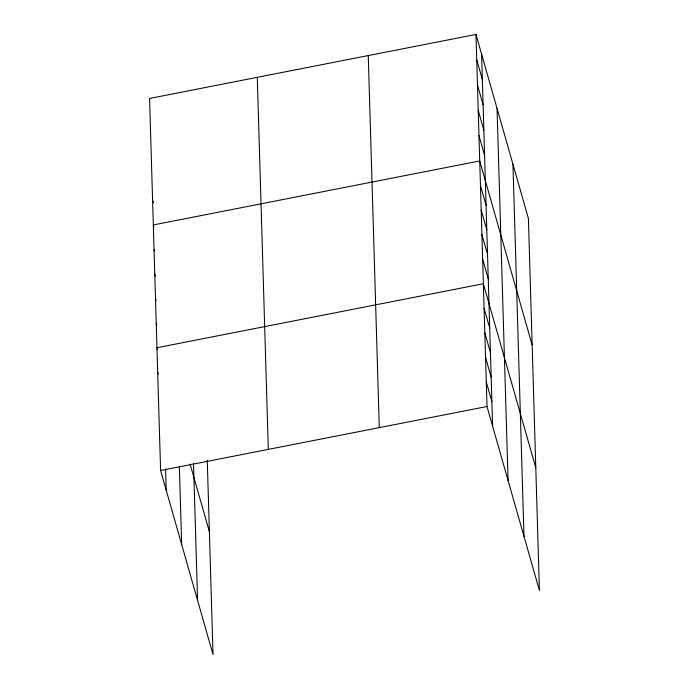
<?xml version="1.0" encoding="UTF-8"?>
<svg xmlns="http://www.w3.org/2000/svg" width="689" height="689" viewBox="0 0 689 689"><rect width="100%" height="100%" fill="white"/><g stroke="black" fill="none" stroke-linecap="round" stroke-linejoin="round"><path stroke-width="1.03" d="M475.978 34.45L487.002 406.51L539.427 590.551L528.403 218.499L475.978 34.45L149.573 98.449L160.597 470.501L213.022 654.55L207.268 460.243M160.597 470.501L487.002 406.51M476.728 59.754L482.343 79.476M477.477 85.048L483.092 104.771M478.226 110.352L483.842 130.075M478.976 135.647L484.591 155.369M532.149 344.991L479.725 160.95L153.32 224.95L153.88 226.922M480.457 185.505L486.072 205.227M481.18 210.059L486.796 229.781M481.912 234.613L487.528 254.336M482.636 259.176L488.251 278.899M535.792 467.771L483.368 283.73L156.954 347.73L157.523 349.702M484.091 308.284L489.707 328.007M484.823 332.839L490.439 352.561M485.547 357.393L491.162 377.116M486.279 381.947L491.894 401.678M152.846 200.637L153.414 202.609M154.043 249.504L154.612 251.476M154.775 274.058L155.335 276.031M155.499 298.613L156.067 300.585M156.231 323.167L156.791 325.139M190.104 464.093L209.387 531.77M157.686 372.284L158.246 374.256M512.952 164.266L523.984 536.326M497.045 108.397L508.069 480.457M481.594 54.173L492.618 426.233M368.262 55.568L379.286 427.628M257.281 77.332L268.314 449.383M193.523 463.663L197.579 600.326M179.355 466.513L181.663 544.456M165.584 468.873L166.213 490.232"/></g></svg>
